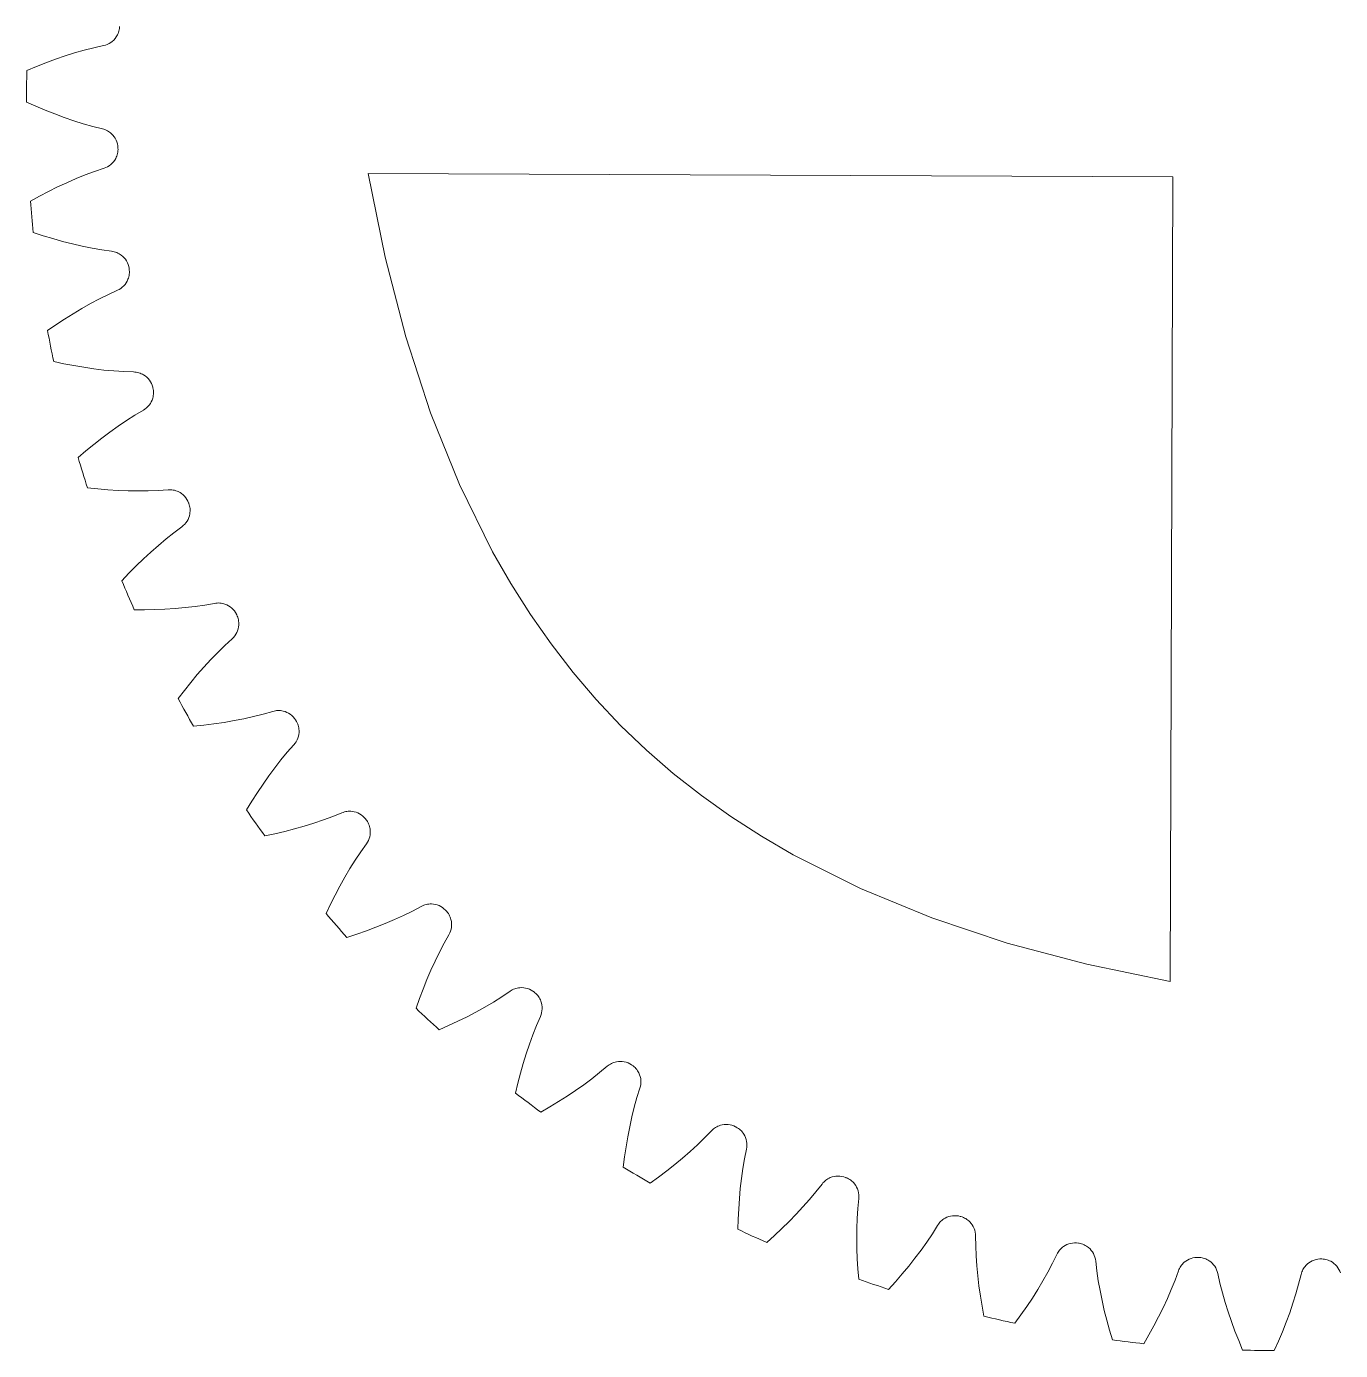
# Model space of a CAD drawing. Extents: x -180 to 228, y -304 to -8.
# Drawn here: x -53.9 to 23.9, y -171.2 to -92.8 of the extents above; entities that cross this region are included whole.
import ezdxf

# ---------------------------------------------------------------- set-up
doc = ezdxf.new("R2010")
doc.units = 0
doc.header["$MEASUREMENT"] = 0
doc.layers.add('Layer 1', color=7, linetype='Continuous')

# ---------------------------------------------------------------- blocks, each defined once
blk = doc.blocks.new('block 376')
at = {"layer": 'Layer 1', "color": 7, "lineweight": 9, "true_color": 0xffffff}
blk.add_open_spline([(2.747, -169.164), (3.354, -169.31), (3.962, -169.447), (4.573, -169.577)], degree=3, dxfattribs=at)
blk = doc.blocks.new('block 377')
at = {"layer": 'Layer 1', "color": 7, "lineweight": 9, "true_color": 0xffffff}
blk.add_open_spline([(10.351, -170.568), (10.97, -170.649), (11.589, -170.722), (12.21, -170.788)], degree=3, dxfattribs=at)
blk = doc.blocks.new('block 378')
at = {"layer": 'Layer 1', "color": 7, "lineweight": 9, "true_color": 0xffffff}
blk.add_open_spline([(18.06, -171.169), (18.684, -171.185), (19.308, -171.193), (19.932, -171.193)], degree=3, dxfattribs=at)
blk = doc.blocks.new('block 552')
at = {"layer": 'Layer 1', "color": 7, "lineweight": 9, "true_color": 0xffffff}
blk.add_open_spline([(-48.423, -92.838), (-48.424, -92.851), (-48.425, -92.864), (-48.426, -92.877)], degree=3, dxfattribs=at)
blk = doc.blocks.new('block 553')
at = {"layer": 'Layer 1', "color": 7, "lineweight": 9, "true_color": 0xffffff}
blk.add_open_spline([(-49.372, -93.966), (-49.221, -93.935), (-49.076, -93.874), (-48.948, -93.787), (-48.819, -93.7), (-48.709, -93.589), (-48.623, -93.46), (-48.565, -93.373), (-48.519, -93.279), (-48.486, -93.181), (-48.453, -93.083), (-48.433, -92.98), (-48.426, -92.877)], degree=3, knots=[0, 0, 0, 0, 1, 1, 1, 2, 2, 2, 3, 3, 3, 4, 4, 4, 4], dxfattribs=at)
blk = doc.blocks.new('block 554')
at = {"layer": 'Layer 1', "color": 7, "lineweight": 9, "true_color": 0xffffff}
blk.add_lwpolyline([(-49.372, -93.966), (-49.944, -94.095), (-50.514, -94.241), (-51.083, -94.404), (-51.651, -94.583), (-52.218, -94.776), (-52.784, -94.983), (-53.348, -95.203), (-53.91, -95.437)], dxfattribs=at)
blk = doc.blocks.new('block 555')
at = {"layer": 'Layer 1', "color": 7, "lineweight": 9, "true_color": 0xffffff}
blk.add_open_spline([(-53.91, -95.437), (-53.926, -96.061), (-53.934, -96.685), (-53.934, -97.309)], degree=3, dxfattribs=at)
blk = doc.blocks.new('block 556')
at = {"layer": 'Layer 1', "color": 7, "lineweight": 9, "true_color": 0xffffff}
blk.add_lwpolyline([(-49.436, -98.895), (-50.003, -98.752), (-50.57, -98.591), (-51.135, -98.414), (-51.698, -98.221), (-52.26, -98.013), (-52.82, -97.791), (-53.378, -97.557), (-53.934, -97.309)], dxfattribs=at)
blk = doc.blocks.new('block 557')
at = {"layer": 'Layer 1', "color": 7, "lineweight": 9, "true_color": 0xffffff}
blk.add_open_spline([(-48.517, -100.008), (-48.523, -99.853), (-48.56, -99.701), (-48.624, -99.56), (-48.689, -99.419), (-48.78, -99.292), (-48.893, -99.186), (-48.969, -99.115), (-49.054, -99.054), (-49.145, -99.005), (-49.237, -98.956), (-49.334, -98.919), (-49.436, -98.895)], degree=3, knots=[0, 0, 0, 0, 1, 1, 1, 2, 2, 2, 3, 3, 3, 4, 4, 4, 4], dxfattribs=at)
blk = doc.blocks.new('block 558')
at = {"layer": 'Layer 1', "color": 7, "lineweight": 9, "true_color": 0xffffff}
blk.add_open_spline([(-48.517, -100.008), (-48.517, -100.021), (-48.516, -100.034), (-48.516, -100.047)], degree=3, dxfattribs=at)
blk = doc.blocks.new('block 559')
at = {"layer": 'Layer 1', "color": 7, "lineweight": 9, "true_color": 0xffffff}
blk.add_open_spline([(-49.343, -101.23), (-49.195, -101.183), (-49.058, -101.107), (-48.939, -101.007), (-48.821, -100.907), (-48.723, -100.785), (-48.651, -100.648), (-48.602, -100.556), (-48.566, -100.458), (-48.544, -100.356), (-48.521, -100.255), (-48.511, -100.151), (-48.516, -100.047)], degree=3, knots=[0, 0, 0, 0, 1, 1, 1, 2, 2, 2, 3, 3, 3, 4, 4, 4, 4], dxfattribs=at)
blk = doc.blocks.new('block 560')
at = {"layer": 'Layer 1', "color": 7, "lineweight": 9, "true_color": 0xffffff}
blk.add_lwpolyline([(-49.343, -101.23), (-49.898, -101.417), (-50.45, -101.622), (-50.999, -101.844), (-51.545, -102.081), (-52.089, -102.332), (-52.629, -102.598), (-53.167, -102.876), (-53.702, -103.167)], dxfattribs=at)
blk = doc.blocks.new('block 561')
at = {"layer": 'Layer 1', "color": 7, "lineweight": 9, "true_color": 0xffffff}
blk.add_open_spline([(-53.702, -103.167), (-53.652, -103.789), (-53.595, -104.41), (-53.53, -105.031)], degree=3, dxfattribs=at)
blk = doc.blocks.new('block 562')
at = {"layer": 'Layer 1', "color": 7, "lineweight": 9, "true_color": 0xffffff}
blk.add_lwpolyline([(-48.891, -106.138), (-49.47, -106.056), (-50.05, -105.955), (-50.631, -105.837), (-51.211, -105.704), (-51.792, -105.556), (-52.372, -105.394), (-52.951, -105.219), (-53.53, -105.031)], dxfattribs=at)
blk = doc.blocks.new('block 563')
at = {"layer": 'Layer 1', "color": 7, "lineweight": 9, "true_color": 0xffffff}
blk.add_open_spline([(-47.861, -107.15), (-47.883, -106.996), (-47.935, -106.848), (-48.014, -106.715), (-48.093, -106.581), (-48.197, -106.464), (-48.321, -106.37), (-48.404, -106.308), (-48.494, -106.256), (-48.591, -106.217), (-48.687, -106.178), (-48.788, -106.151), (-48.891, -106.138)], degree=3, knots=[0, 0, 0, 0, 1, 1, 1, 2, 2, 2, 3, 3, 3, 4, 4, 4, 4], dxfattribs=at)
blk = doc.blocks.new('block 564')
at = {"layer": 'Layer 1', "color": 7, "lineweight": 9, "true_color": 0xffffff}
blk.add_open_spline([(-47.861, -107.15), (-47.859, -107.162), (-47.857, -107.175), (-47.855, -107.188)], degree=3, dxfattribs=at)
blk = doc.blocks.new('block 565')
at = {"layer": 'Layer 1', "color": 7, "lineweight": 9, "true_color": 0xffffff}
blk.add_open_spline([(-48.555, -108.451), (-48.413, -108.388), (-48.284, -108.298), (-48.177, -108.187), (-48.069, -108.075), (-47.984, -107.943), (-47.927, -107.799), (-47.889, -107.703), (-47.863, -107.602), (-47.851, -107.498), (-47.839, -107.395), (-47.84, -107.291), (-47.855, -107.188)], degree=3, knots=[0, 0, 0, 0, 1, 1, 1, 2, 2, 2, 3, 3, 3, 4, 4, 4, 4], dxfattribs=at)
blk = doc.blocks.new('block 566')
at = {"layer": 'Layer 1', "color": 7, "lineweight": 9, "true_color": 0xffffff}
blk.add_lwpolyline([(-48.555, -108.451), (-49.087, -108.695), (-49.614, -108.957), (-50.137, -109.235), (-50.656, -109.527), (-51.17, -109.834), (-51.68, -110.154), (-52.186, -110.487), (-52.687, -110.832)], dxfattribs=at)
blk = doc.blocks.new('block 567')
at = {"layer": 'Layer 1', "color": 7, "lineweight": 9, "true_color": 0xffffff}
blk.add_open_spline([(-52.687, -110.832), (-52.573, -111.446), (-52.451, -112.058), (-52.321, -112.669)], degree=3, dxfattribs=at)
blk = doc.blocks.new('block 568')
at = {"layer": 'Layer 1', "color": 7, "lineweight": 9, "true_color": 0xffffff}
blk.add_lwpolyline([(-47.592, -113.285), (-48.177, -113.263), (-48.764, -113.223), (-49.354, -113.167), (-49.945, -113.096), (-50.538, -113.009), (-51.131, -112.909), (-51.726, -112.795), (-52.321, -112.669)], dxfattribs=at)
blk = doc.blocks.new('block 569')
at = {"layer": 'Layer 1', "color": 7, "lineweight": 9, "true_color": 0xffffff}
blk.add_open_spline([(-46.462, -114.183), (-46.5, -114.033), (-46.567, -113.891), (-46.66, -113.766), (-46.752, -113.642), (-46.868, -113.536), (-47.001, -113.456), (-47.09, -113.403), (-47.185, -113.361), (-47.285, -113.332), (-47.385, -113.303), (-47.488, -113.287), (-47.592, -113.285)], degree=3, knots=[0, 0, 0, 0, 1, 1, 1, 2, 2, 2, 3, 3, 3, 4, 4, 4, 4], dxfattribs=at)
blk = doc.blocks.new('block 570')
at = {"layer": 'Layer 1', "color": 7, "lineweight": 9, "true_color": 0xffffff}
blk.add_open_spline([(-46.462, -114.183), (-46.459, -114.196), (-46.455, -114.208), (-46.452, -114.221)], degree=3, dxfattribs=at)
blk = doc.blocks.new('block 571')
at = {"layer": 'Layer 1', "color": 7, "lineweight": 9, "true_color": 0xffffff}
blk.add_open_spline([(-47.016, -115.549), (-46.881, -115.472), (-46.763, -115.37), (-46.667, -115.248), (-46.572, -115.125), (-46.501, -114.985), (-46.459, -114.836), (-46.431, -114.736), (-46.417, -114.633), (-46.415, -114.529), (-46.414, -114.425), (-46.427, -114.321), (-46.452, -114.221)], degree=3, knots=[0, 0, 0, 0, 1, 1, 1, 2, 2, 2, 3, 3, 3, 4, 4, 4, 4], dxfattribs=at)
blk = doc.blocks.new('block 572')
at = {"layer": 'Layer 1', "color": 7, "lineweight": 9, "true_color": 0xffffff}
blk.add_lwpolyline([(-47.016, -115.549), (-47.519, -115.848), (-48.017, -116.164), (-48.508, -116.494), (-48.993, -116.84), (-49.472, -117.199), (-49.946, -117.57), (-50.414, -117.954), (-50.877, -118.35)], dxfattribs=at)
blk = doc.blocks.new('block 573')
at = {"layer": 'Layer 1', "color": 7, "lineweight": 9, "true_color": 0xffffff}
blk.add_open_spline([(-50.877, -118.35), (-50.699, -118.948), (-50.514, -119.544), (-50.321, -120.138)], degree=3, dxfattribs=at)
blk = doc.blocks.new('block 574')
at = {"layer": 'Layer 1', "color": 7, "lineweight": 9, "true_color": 0xffffff}
blk.add_lwpolyline([(-45.553, -120.257), (-46.137, -120.296), (-46.725, -120.318), (-47.317, -120.324), (-47.913, -120.314), (-48.511, -120.29), (-49.112, -120.253), (-49.716, -120.202), (-50.321, -120.138)], dxfattribs=at)
blk = doc.blocks.new('block 575')
at = {"layer": 'Layer 1', "color": 7, "lineweight": 9, "true_color": 0xffffff}
blk.add_open_spline([(-44.335, -121.032), (-44.389, -120.886), (-44.471, -120.752), (-44.575, -120.638), (-44.68, -120.524), (-44.807, -120.431), (-44.947, -120.365), (-45.041, -120.321), (-45.141, -120.289), (-45.243, -120.271), (-45.345, -120.253), (-45.449, -120.248), (-45.553, -120.257)], degree=3, knots=[0, 0, 0, 0, 1, 1, 1, 2, 2, 2, 3, 3, 3, 4, 4, 4, 4], dxfattribs=at)
blk = doc.blocks.new('block 576')
at = {"layer": 'Layer 1', "color": 7, "lineweight": 9, "true_color": 0xffffff}
blk.add_open_spline([(-44.335, -121.032), (-44.331, -121.044), (-44.326, -121.056), (-44.322, -121.068)], degree=3, dxfattribs=at)
blk = doc.blocks.new('block 577')
at = {"layer": 'Layer 1', "color": 7, "lineweight": 9, "true_color": 0xffffff}
blk.add_open_spline([(-44.743, -122.448), (-44.617, -122.358), (-44.51, -122.243), (-44.428, -122.112), (-44.346, -121.98), (-44.291, -121.834), (-44.265, -121.681), (-44.247, -121.578), (-44.243, -121.474), (-44.253, -121.371), (-44.263, -121.267), (-44.286, -121.166), (-44.322, -121.068)], degree=3, knots=[0, 0, 0, 0, 1, 1, 1, 2, 2, 2, 3, 3, 3, 4, 4, 4, 4], dxfattribs=at)
blk = doc.blocks.new('block 578')
at = {"layer": 'Layer 1', "color": 7, "lineweight": 9, "true_color": 0xffffff}
blk.add_lwpolyline([(-44.743, -122.448), (-45.213, -122.798), (-45.674, -123.164), (-46.128, -123.544), (-46.575, -123.938), (-47.014, -124.346), (-47.446, -124.765), (-47.872, -125.196), (-48.29, -125.637)], dxfattribs=at)
blk = doc.blocks.new('block 579')
at = {"layer": 'Layer 1', "color": 7, "lineweight": 9, "true_color": 0xffffff}
blk.add_open_spline([(-48.29, -125.637), (-48.051, -126.214), (-47.804, -126.787), (-47.551, -127.357)], degree=3, dxfattribs=at)
blk = doc.blocks.new('block 580')
at = {"layer": 'Layer 1', "color": 7, "lineweight": 9, "true_color": 0xffffff}
blk.add_lwpolyline([(-42.796, -126.977), (-43.373, -127.077), (-43.956, -127.161), (-44.544, -127.228), (-45.137, -127.281), (-45.735, -127.32), (-46.337, -127.345), (-46.942, -127.358), (-47.551, -127.357)], dxfattribs=at)
blk = doc.blocks.new('block 581')
at = {"layer": 'Layer 1', "color": 7, "lineweight": 9, "true_color": 0xffffff}
blk.add_open_spline([(-41.504, -127.62), (-41.573, -127.481), (-41.668, -127.357), (-41.784, -127.254), (-41.901, -127.151), (-42.036, -127.072), (-42.183, -127.022), (-42.281, -126.988), (-42.383, -126.967), (-42.486, -126.959), (-42.59, -126.951), (-42.694, -126.958), (-42.796, -126.977)], degree=3, knots=[0, 0, 0, 0, 1, 1, 1, 2, 2, 2, 3, 3, 3, 4, 4, 4, 4], dxfattribs=at)
blk = doc.blocks.new('block 582')
at = {"layer": 'Layer 1', "color": 7, "lineweight": 9, "true_color": 0xffffff}
blk.add_open_spline([(-41.504, -127.62), (-41.499, -127.632), (-41.493, -127.644), (-41.487, -127.655)], degree=3, dxfattribs=at)
blk = doc.blocks.new('block 583')
at = {"layer": 'Layer 1', "color": 7, "lineweight": 9, "true_color": 0xffffff}
blk.add_open_spline([(-41.762, -129.072), (-41.646, -128.969), (-41.552, -128.844), (-41.484, -128.704), (-41.416, -128.565), (-41.376, -128.414), (-41.366, -128.259), (-41.36, -128.155), (-41.367, -128.051), (-41.387, -127.949), (-41.407, -127.847), (-41.441, -127.749), (-41.487, -127.655)], degree=3, knots=[0, 0, 0, 0, 1, 1, 1, 2, 2, 2, 3, 3, 3, 4, 4, 4, 4], dxfattribs=at)
blk = doc.blocks.new('block 584')
at = {"layer": 'Layer 1', "color": 7, "lineweight": 9, "true_color": 0xffffff}
blk.add_lwpolyline([(-41.762, -129.072), (-42.193, -129.469), (-42.613, -129.881), (-43.025, -130.307), (-43.428, -130.745), (-43.822, -131.196), (-44.208, -131.658), (-44.586, -132.131), (-44.956, -132.614)], dxfattribs=at)
blk = doc.blocks.new('block 585')
at = {"layer": 'Layer 1', "color": 7, "lineweight": 9, "true_color": 0xffffff}
blk.add_open_spline([(-44.956, -132.614), (-44.658, -133.163), (-44.353, -133.707), (-44.041, -134.248)], degree=3, dxfattribs=at)
blk = doc.blocks.new('block 586')
at = {"layer": 'Layer 1', "color": 7, "lineweight": 9, "true_color": 0xffffff}
blk.add_lwpolyline([(-39.352, -133.372), (-39.915, -133.532), (-40.486, -133.676), (-41.065, -133.805), (-41.649, -133.919), (-42.239, -134.021), (-42.835, -134.109), (-43.436, -134.184), (-44.041, -134.248)], dxfattribs=at)
blk = doc.blocks.new('block 587')
at = {"layer": 'Layer 1', "color": 7, "lineweight": 9, "true_color": 0xffffff}
blk.add_open_spline([(-38, -133.877), (-38.083, -133.746), (-38.191, -133.632), (-38.317, -133.542), (-38.444, -133.452), (-38.586, -133.388), (-38.737, -133.353), (-38.839, -133.329), (-38.942, -133.319), (-39.046, -133.322), (-39.15, -133.325), (-39.253, -133.342), (-39.352, -133.372)], degree=3, knots=[0, 0, 0, 0, 1, 1, 1, 2, 2, 2, 3, 3, 3, 4, 4, 4, 4], dxfattribs=at)
blk = doc.blocks.new('block 588')
at = {"layer": 'Layer 1', "color": 7, "lineweight": 9, "true_color": 0xffffff}
blk.add_open_spline([(-38, -133.877), (-37.993, -133.888), (-37.986, -133.899), (-37.979, -133.91)], degree=3, dxfattribs=at)
blk = doc.blocks.new('block 589')
at = {"layer": 'Layer 1', "color": 7, "lineweight": 9, "true_color": 0xffffff}
blk.add_open_spline([(-38.105, -135.348), (-38.001, -135.233), (-37.92, -135.099), (-37.867, -134.953), (-37.814, -134.807), (-37.79, -134.653), (-37.796, -134.498), (-37.801, -134.394), (-37.818, -134.291), (-37.849, -134.192), (-37.88, -134.093), (-37.924, -133.998), (-37.979, -133.91)], degree=3, knots=[0, 0, 0, 0, 1, 1, 1, 2, 2, 2, 3, 3, 3, 4, 4, 4, 4], dxfattribs=at)
blk = doc.blocks.new('block 590')
at = {"layer": 'Layer 1', "color": 7, "lineweight": 9, "true_color": 0xffffff}
blk.add_lwpolyline([(-38.105, -135.348), (-38.492, -135.788), (-38.867, -136.241), (-39.232, -136.708), (-39.586, -137.186), (-39.931, -137.676), (-40.267, -138.176), (-40.594, -138.686), (-40.911, -139.205)], dxfattribs=at)
blk = doc.blocks.new('block 591')
at = {"layer": 'Layer 1', "color": 7, "lineweight": 9, "true_color": 0xffffff}
blk.add_open_spline([(-40.911, -139.205), (-40.557, -139.719), (-40.197, -140.228), (-39.83, -140.733)], degree=3, dxfattribs=at)
blk = doc.blocks.new('block 592')
at = {"layer": 'Layer 1', "color": 7, "lineweight": 9, "true_color": 0xffffff}
blk.add_lwpolyline([(-35.259, -139.373), (-35.802, -139.591), (-36.355, -139.793), (-36.916, -139.982), (-37.486, -140.157), (-38.062, -140.319), (-38.645, -140.469), (-39.235, -140.607), (-39.83, -140.733)], dxfattribs=at)
blk = doc.blocks.new('block 593')
at = {"layer": 'Layer 1', "color": 7, "lineweight": 9, "true_color": 0xffffff}
blk.add_open_spline([(-33.861, -139.734), (-33.958, -139.612), (-34.076, -139.51), (-34.212, -139.434), (-34.347, -139.357), (-34.495, -139.308), (-34.649, -139.289), (-34.752, -139.276), (-34.857, -139.277), (-34.96, -139.291), (-35.062, -139.305), (-35.163, -139.332), (-35.259, -139.373)], degree=3, knots=[0, 0, 0, 0, 1, 1, 1, 2, 2, 2, 3, 3, 3, 4, 4, 4, 4], dxfattribs=at)
blk = doc.blocks.new('block 594')
at = {"layer": 'Layer 1', "color": 7, "lineweight": 9, "true_color": 0xffffff}
blk.add_open_spline([(-33.861, -139.734), (-33.853, -139.744), (-33.845, -139.754), (-33.837, -139.764)], degree=3, dxfattribs=at)
blk = doc.blocks.new('block 595')
at = {"layer": 'Layer 1', "color": 7, "lineweight": 9, "true_color": 0xffffff}
blk.add_open_spline([(-33.812, -141.207), (-33.72, -141.082), (-33.654, -140.94), (-33.616, -140.79), (-33.579, -140.639), (-33.571, -140.483), (-33.594, -140.329), (-33.609, -140.226), (-33.637, -140.126), (-33.678, -140.031), (-33.719, -139.935), (-33.773, -139.846), (-33.837, -139.764)], degree=3, knots=[0, 0, 0, 0, 1, 1, 1, 2, 2, 2, 3, 3, 3, 4, 4, 4, 4], dxfattribs=at)
blk = doc.blocks.new('block 596')
at = {"layer": 'Layer 1', "color": 7, "lineweight": 9, "true_color": 0xffffff}
blk.add_lwpolyline([(-33.812, -141.207), (-34.15, -141.685), (-34.476, -142.175), (-34.79, -142.677), (-35.093, -143.19), (-35.385, -143.713), (-35.667, -144.245), (-35.938, -144.787), (-36.2, -145.336)], dxfattribs=at)
blk = doc.blocks.new('block 597')
at = {"layer": 'Layer 1', "color": 7, "lineweight": 9, "true_color": 0xffffff}
blk.add_open_spline([(-36.2, -145.336), (-35.794, -145.81), (-35.382, -146.28), (-34.965, -146.743)], degree=3, dxfattribs=at)
blk = doc.blocks.new('block 598')
at = {"layer": 'Layer 1', "color": 7, "lineweight": 9, "true_color": 0xffffff}
blk.add_lwpolyline([(-30.561, -144.912), (-31.078, -145.186), (-31.607, -145.445), (-32.145, -145.691), (-32.693, -145.925), (-33.25, -146.147), (-33.814, -146.357), (-34.386, -146.555), (-34.965, -146.743)], dxfattribs=at)
blk = doc.blocks.new('block 599')
at = {"layer": 'Layer 1', "color": 7, "lineweight": 9, "true_color": 0xffffff}
blk.add_open_spline([(-29.133, -145.125), (-29.241, -145.014), (-29.37, -144.925), (-29.513, -144.863), (-29.655, -144.802), (-29.808, -144.768), (-29.963, -144.765), (-30.067, -144.763), (-30.171, -144.775), (-30.272, -144.8), (-30.372, -144.824), (-30.47, -144.862), (-30.561, -144.912)], degree=3, knots=[0, 0, 0, 0, 1, 1, 1, 2, 2, 2, 3, 3, 3, 4, 4, 4, 4], dxfattribs=at)
blk = doc.blocks.new('block 600')
at = {"layer": 'Layer 1', "color": 7, "lineweight": 9, "true_color": 0xffffff}
blk.add_open_spline([(-29.133, -145.125), (-29.124, -145.134), (-29.115, -145.144), (-29.106, -145.153)], degree=3, dxfattribs=at)
blk = doc.blocks.new('block 601')
at = {"layer": 'Layer 1', "color": 7, "lineweight": 9, "true_color": 0xffffff}
blk.add_open_spline([(-28.93, -146.586), (-28.851, -146.451), (-28.8, -146.303), (-28.779, -146.15), (-28.757, -145.996), (-28.766, -145.84), (-28.805, -145.689), (-28.83, -145.589), (-28.869, -145.492), (-28.92, -145.402), (-28.971, -145.311), (-29.033, -145.227), (-29.106, -145.153)], degree=3, knots=[0, 0, 0, 0, 1, 1, 1, 2, 2, 2, 3, 3, 3, 4, 4, 4, 4], dxfattribs=at)
blk = doc.blocks.new('block 602')
at = {"layer": 'Layer 1', "color": 7, "lineweight": 9, "true_color": 0xffffff}
blk.add_lwpolyline([(-28.93, -146.586), (-29.216, -147.096), (-29.489, -147.618), (-29.749, -148.15), (-29.997, -148.692), (-30.232, -149.242), (-30.457, -149.801), (-30.67, -150.368), (-30.873, -150.941)], dxfattribs=at)
blk = doc.blocks.new('block 603')
at = {"layer": 'Layer 1', "color": 7, "lineweight": 9, "true_color": 0xffffff}
blk.add_open_spline([(-30.873, -150.941), (-30.42, -151.371), (-29.961, -151.794), (-29.498, -152.212)], degree=3, dxfattribs=at)
blk = doc.blocks.new('block 604')
at = {"layer": 'Layer 1', "color": 7, "lineweight": 9, "true_color": 0xffffff}
blk.add_lwpolyline([(-25.309, -149.931), (-25.795, -150.257), (-26.294, -150.57), (-26.804, -150.871), (-27.324, -151.161), (-27.854, -151.439), (-28.394, -151.707), (-28.942, -151.964), (-29.498, -152.212)], dxfattribs=at)
blk = doc.blocks.new('block 605')
at = {"layer": 'Layer 1', "color": 7, "lineweight": 9, "true_color": 0xffffff}
blk.add_open_spline([(-23.867, -149.993), (-23.986, -149.894), (-24.124, -149.819), (-24.272, -149.772), (-24.42, -149.726), (-24.576, -149.709), (-24.73, -149.722), (-24.834, -149.731), (-24.936, -149.753), (-25.033, -149.788), (-25.131, -149.823), (-25.224, -149.871), (-25.309, -149.931)], degree=3, knots=[0, 0, 0, 0, 1, 1, 1, 2, 2, 2, 3, 3, 3, 4, 4, 4, 4], dxfattribs=at)
blk = doc.blocks.new('block 606')
at = {"layer": 'Layer 1', "color": 7, "lineweight": 9, "true_color": 0xffffff}
blk.add_open_spline([(-23.867, -149.993), (-23.857, -150.001), (-23.847, -150.01), (-23.837, -150.018)], degree=3, dxfattribs=at)
blk = doc.blocks.new('block 607')
at = {"layer": 'Layer 1', "color": 7, "lineweight": 9, "true_color": 0xffffff}
blk.add_open_spline([(-23.512, -151.424), (-23.448, -151.283), (-23.413, -151.13), (-23.408, -150.975), (-23.402, -150.82), (-23.427, -150.665), (-23.481, -150.52), (-23.517, -150.422), (-23.566, -150.33), (-23.626, -150.246), (-23.686, -150.161), (-23.757, -150.084), (-23.837, -150.018)], degree=3, knots=[0, 0, 0, 0, 1, 1, 1, 2, 2, 2, 3, 3, 3, 4, 4, 4, 4], dxfattribs=at)
blk = doc.blocks.new('block 608')
at = {"layer": 'Layer 1', "color": 7, "lineweight": 9, "true_color": 0xffffff}
blk.add_lwpolyline([(-23.512, -151.424), (-23.744, -151.962), (-23.961, -152.509), (-24.164, -153.066), (-24.353, -153.63), (-24.53, -154.202), (-24.695, -154.781), (-24.848, -155.367), (-24.989, -155.959)], dxfattribs=at)
blk = doc.blocks.new('block 609')
at = {"layer": 'Layer 1', "color": 7, "lineweight": 9, "true_color": 0xffffff}
blk.add_open_spline([(-24.989, -155.959), (-24.494, -156.339), (-23.994, -156.712), (-23.489, -157.079)], degree=3, dxfattribs=at)
blk = doc.blocks.new('block 610')
at = {"layer": 'Layer 1', "color": 7, "lineweight": 9, "true_color": 0xffffff}
blk.add_lwpolyline([(-19.562, -154.372), (-20.011, -154.748), (-20.474, -155.111), (-20.95, -155.464), (-21.437, -155.806), (-21.935, -156.139), (-22.444, -156.461), (-22.962, -156.775), (-23.489, -157.079)], dxfattribs=at)
blk = doc.blocks.new('block 611')
at = {"layer": 'Layer 1', "color": 7, "lineweight": 9, "true_color": 0xffffff}
blk.add_open_spline([(-18.121, -154.284), (-18.25, -154.197), (-18.395, -154.137), (-18.547, -154.106), (-18.699, -154.076), (-18.855, -154.075), (-19.008, -154.104), (-19.11, -154.124), (-19.209, -154.157), (-19.302, -154.202), (-19.396, -154.247), (-19.483, -154.304), (-19.562, -154.372)], degree=3, knots=[0, 0, 0, 0, 1, 1, 1, 2, 2, 2, 3, 3, 3, 4, 4, 4, 4], dxfattribs=at)
blk = doc.blocks.new('block 612')
at = {"layer": 'Layer 1', "color": 7, "lineweight": 9, "true_color": 0xffffff}
blk.add_open_spline([(-18.121, -154.284), (-18.11, -154.291), (-18.099, -154.298), (-18.089, -154.305)], degree=3, dxfattribs=at)
blk = doc.blocks.new('block 613')
at = {"layer": 'Layer 1', "color": 7, "lineweight": 9, "true_color": 0xffffff}
blk.add_open_spline([(-17.618, -155.67), (-17.57, -155.522), (-17.55, -155.367), (-17.561, -155.212), (-17.572, -155.057), (-17.613, -154.906), (-17.682, -154.767), (-17.728, -154.674), (-17.787, -154.588), (-17.855, -154.51), (-17.924, -154.432), (-18.002, -154.363), (-18.089, -154.305)], degree=3, knots=[0, 0, 0, 0, 1, 1, 1, 2, 2, 2, 3, 3, 3, 4, 4, 4, 4], dxfattribs=at)
blk = doc.blocks.new('block 614')
at = {"layer": 'Layer 1', "color": 7, "lineweight": 9, "true_color": 0xffffff}
blk.add_lwpolyline([(-17.618, -155.67), (-17.793, -156.229), (-17.951, -156.796), (-18.095, -157.37), (-18.224, -157.952), (-18.34, -158.539), (-18.444, -159.132), (-18.535, -159.731), (-18.614, -160.335)], dxfattribs=at)
blk = doc.blocks.new('block 615')
at = {"layer": 'Layer 1', "color": 7, "lineweight": 9, "true_color": 0xffffff}
blk.add_open_spline([(-18.614, -160.335), (-18.081, -160.66), (-17.545, -160.979), (-17.004, -161.291)], degree=3, dxfattribs=at)
blk = doc.blocks.new('block 616')
at = {"layer": 'Layer 1', "color": 7, "lineweight": 9, "true_color": 0xffffff}
blk.add_lwpolyline([(-13.381, -158.189), (-13.789, -158.609), (-14.212, -159.019), (-14.648, -159.42), (-15.097, -159.811), (-15.557, -160.194), (-16.029, -160.568), (-16.512, -160.934), (-17.004, -161.291)], dxfattribs=at)
blk = doc.blocks.new('block 617')
at = {"layer": 'Layer 1', "color": 7, "lineweight": 9, "true_color": 0xffffff}
blk.add_open_spline([(-11.958, -157.95), (-12.095, -157.878), (-12.246, -157.833), (-12.4, -157.818), (-12.554, -157.804), (-12.71, -157.819), (-12.859, -157.864), (-12.958, -157.895), (-13.053, -157.938), (-13.141, -157.992), (-13.23, -158.047), (-13.31, -158.113), (-13.381, -158.189)], degree=3, knots=[0, 0, 0, 0, 1, 1, 1, 2, 2, 2, 3, 3, 3, 4, 4, 4, 4], dxfattribs=at)
blk = doc.blocks.new('block 618')
at = {"layer": 'Layer 1', "color": 7, "lineweight": 9, "true_color": 0xffffff}
blk.add_open_spline([(-11.958, -157.95), (-11.947, -157.956), (-11.935, -157.962), (-11.923, -157.968)], degree=3, dxfattribs=at)
blk = doc.blocks.new('block 619')
at = {"layer": 'Layer 1', "color": 7, "lineweight": 9, "true_color": 0xffffff}
blk.add_open_spline([(-11.313, -159.276), (-11.28, -159.125), (-11.277, -158.968), (-11.304, -158.815), (-11.331, -158.662), (-11.388, -158.516), (-11.471, -158.385), (-11.527, -158.298), (-11.594, -158.218), (-11.67, -158.147), (-11.746, -158.077), (-11.832, -158.017), (-11.923, -157.968)], degree=3, knots=[0, 0, 0, 0, 1, 1, 1, 2, 2, 2, 3, 3, 3, 4, 4, 4, 4], dxfattribs=at)
blk = doc.blocks.new('block 620')
at = {"layer": 'Layer 1', "color": 7, "lineweight": 9, "true_color": 0xffffff}
blk.add_lwpolyline([(-11.313, -159.276), (-11.428, -159.85), (-11.527, -160.431), (-11.609, -161.017), (-11.677, -161.609), (-11.731, -162.205), (-11.772, -162.806), (-11.8, -163.411), (-11.815, -164.019)], dxfattribs=at)
blk = doc.blocks.new('block 621')
at = {"layer": 'Layer 1', "color": 7, "lineweight": 9, "true_color": 0xffffff}
blk.add_open_spline([(-11.815, -164.019), (-11.252, -164.288), (-10.685, -164.549), (-10.115, -164.803)], degree=3, dxfattribs=at)
blk = doc.blocks.new('block 622')
at = {"layer": 'Layer 1', "color": 7, "lineweight": 9, "true_color": 0xffffff}
blk.add_lwpolyline([(-6.836, -161.339), (-7.198, -161.799), (-7.575, -162.251), (-7.967, -162.695), (-8.373, -163.131), (-8.791, -163.56), (-9.221, -163.981), (-9.662, -164.396), (-10.115, -164.803)], dxfattribs=at)
blk = doc.blocks.new('block 623')
at = {"layer": 'Layer 1', "color": 7, "lineweight": 9, "true_color": 0xffffff}
blk.add_open_spline([(-5.446, -160.952), (-5.59, -160.895), (-5.744, -160.866), (-5.899, -160.868), (-6.054, -160.869), (-6.207, -160.901), (-6.35, -160.961), (-6.446, -161.002), (-6.536, -161.054), (-6.618, -161.118), (-6.7, -161.182), (-6.773, -161.256), (-6.836, -161.339)], degree=3, knots=[0, 0, 0, 0, 1, 1, 1, 2, 2, 2, 3, 3, 3, 4, 4, 4, 4], dxfattribs=at)
blk = doc.blocks.new('block 624')
at = {"layer": 'Layer 1', "color": 7, "lineweight": 9, "true_color": 0xffffff}
blk.add_open_spline([(-5.446, -160.952), (-5.433, -160.957), (-5.421, -160.962), (-5.409, -160.967)], degree=3, dxfattribs=at)
blk = doc.blocks.new('block 625')
at = {"layer": 'Layer 1', "color": 7, "lineweight": 9, "true_color": 0xffffff}
blk.add_open_spline([(-4.666, -162.204), (-4.649, -162.05), (-4.662, -161.894), (-4.705, -161.744), (-4.748, -161.595), (-4.82, -161.456), (-4.916, -161.334), (-4.98, -161.253), (-5.055, -161.18), (-5.138, -161.118), (-5.222, -161.056), (-5.313, -161.005), (-5.409, -160.967)], degree=3, knots=[0, 0, 0, 0, 1, 1, 1, 2, 2, 2, 3, 3, 3, 4, 4, 4, 4], dxfattribs=at)
blk = doc.blocks.new('block 626')
at = {"layer": 'Layer 1', "color": 7, "lineweight": 9, "true_color": 0xffffff}
blk.add_lwpolyline([(-4.666, -162.204), (-4.72, -162.787), (-4.757, -163.374), (-4.778, -163.966), (-4.784, -164.562), (-4.775, -165.161), (-4.753, -165.762), (-4.717, -166.367), (-4.669, -166.974)], dxfattribs=at)
blk = doc.blocks.new('block 627')
at = {"layer": 'Layer 1', "color": 7, "lineweight": 9, "true_color": 0xffffff}
blk.add_open_spline([(-4.669, -166.974), (-4.081, -167.181), (-3.49, -167.382), (-2.896, -167.575)], degree=3, dxfattribs=at)
blk = doc.blocks.new('block 628')
at = {"layer": 'Layer 1', "color": 7, "lineweight": 9, "true_color": 0xffffff}
blk.add_lwpolyline([(0.003, -163.787), (-0.309, -164.283), (-0.637, -164.772), (-0.98, -165.254), (-1.338, -165.73), (-1.709, -166.2), (-2.093, -166.664), (-2.489, -167.123), (-2.896, -167.575)], dxfattribs=at)
blk = doc.blocks.new('block 629')
at = {"layer": 'Layer 1', "color": 7, "lineweight": 9, "true_color": 0xffffff}
blk.add_open_spline([(1.345, -163.257), (1.196, -163.215), (1.04, -163.203), (0.885, -163.221), (0.731, -163.238), (0.582, -163.286), (0.446, -163.361), (0.355, -163.411), (0.271, -163.473), (0.196, -163.545), (0.122, -163.617), (0.056, -163.698), (0.003, -163.787)], degree=3, knots=[0, 0, 0, 0, 1, 1, 1, 2, 2, 2, 3, 3, 3, 4, 4, 4, 4], dxfattribs=at)
blk = doc.blocks.new('block 630')
at = {"layer": 'Layer 1', "color": 7, "lineweight": 9, "true_color": 0xffffff}
blk.add_open_spline([(1.345, -163.257), (1.358, -163.261), (1.37, -163.265), (1.383, -163.268)], degree=3, dxfattribs=at)
blk = doc.blocks.new('block 631')
at = {"layer": 'Layer 1', "color": 7, "lineweight": 9, "true_color": 0xffffff}
blk.add_open_spline([(2.251, -164.42), (2.252, -164.265), (2.223, -164.112), (2.164, -163.968), (2.106, -163.824), (2.02, -163.693), (1.912, -163.582), (1.839, -163.508), (1.757, -163.443), (1.668, -163.39), (1.579, -163.337), (1.483, -163.296), (1.383, -163.268)], degree=3, knots=[0, 0, 0, 0, 1, 1, 1, 2, 2, 2, 3, 3, 3, 4, 4, 4, 4], dxfattribs=at)
blk = doc.blocks.new('block 632')
at = {"layer": 'Layer 1', "color": 7, "lineweight": 9, "true_color": 0xffffff}
blk.add_lwpolyline([(2.251, -164.42), (2.258, -165.006), (2.283, -165.594), (2.324, -166.185), (2.381, -166.778), (2.452, -167.373), (2.537, -167.969), (2.635, -168.566), (2.747, -169.164)], dxfattribs=at)
blk = doc.blocks.new('block 633')
at = {"layer": 'Layer 1', "color": 7, "lineweight": 9, "true_color": 0xffffff}
blk.add_lwpolyline([(7.06, -165.507), (6.802, -166.033), (6.527, -166.553), (6.235, -167.069), (5.929, -167.58), (5.61, -168.086), (5.276, -168.588), (4.931, -169.085), (4.573, -169.577)], dxfattribs=at)
blk = doc.blocks.new('block 634')
at = {"layer": 'Layer 1', "color": 7, "lineweight": 9, "true_color": 0xffffff}
blk.add_open_spline([(8.339, -164.84), (8.187, -164.814), (8.03, -164.818), (7.879, -164.851), (7.727, -164.885), (7.584, -164.948), (7.456, -165.037), (7.371, -165.096), (7.294, -165.167), (7.227, -165.246), (7.16, -165.325), (7.104, -165.413), (7.06, -165.507)], degree=3, knots=[0, 0, 0, 0, 1, 1, 1, 2, 2, 2, 3, 3, 3, 4, 4, 4, 4], dxfattribs=at)
blk = doc.blocks.new('block 635')
at = {"layer": 'Layer 1', "color": 7, "lineweight": 9, "true_color": 0xffffff}
blk.add_open_spline([(8.339, -164.84), (8.352, -164.842), (8.365, -164.845), (8.378, -164.847)], degree=3, dxfattribs=at)
blk = doc.blocks.new('block 636')
at = {"layer": 'Layer 1', "color": 7, "lineweight": 9, "true_color": 0xffffff}
blk.add_open_spline([(9.362, -165.902), (9.347, -165.748), (9.301, -165.598), (9.228, -165.461), (9.156, -165.324), (9.057, -165.203), (8.937, -165.104), (8.857, -165.037), (8.769, -164.982), (8.674, -164.938), (8.58, -164.895), (8.48, -164.864), (8.378, -164.847)], degree=3, knots=[0, 0, 0, 0, 1, 1, 1, 2, 2, 2, 3, 3, 3, 4, 4, 4, 4], dxfattribs=at)
blk = doc.blocks.new('block 637')
at = {"layer": 'Layer 1', "color": 7, "lineweight": 9, "true_color": 0xffffff}
blk.add_lwpolyline([(9.362, -165.902), (9.43, -166.484), (9.516, -167.066), (9.619, -167.649), (9.737, -168.233), (9.87, -168.817), (10.017, -169.401), (10.177, -169.985), (10.351, -170.568)], dxfattribs=at)
blk = doc.blocks.new('block 638')
at = {"layer": 'Layer 1', "color": 7, "lineweight": 9, "true_color": 0xffffff}
blk.add_lwpolyline([(14.258, -166.48), (14.056, -167.03), (13.837, -167.576), (13.601, -168.119), (13.351, -168.66), (13.085, -169.197), (12.806, -169.73), (12.515, -170.261), (12.21, -170.788)], dxfattribs=at)
blk = doc.blocks.new('block 639')
at = {"layer": 'Layer 1', "color": 7, "lineweight": 9, "true_color": 0xffffff}
blk.add_open_spline([(15.461, -165.683), (15.306, -165.673), (15.151, -165.693), (15.004, -165.742), (14.857, -165.792), (14.721, -165.869), (14.603, -165.971), (14.525, -166.039), (14.456, -166.117), (14.397, -166.203), (14.339, -166.289), (14.292, -166.382), (14.258, -166.48)], degree=3, knots=[0, 0, 0, 0, 1, 1, 1, 2, 2, 2, 3, 3, 3, 4, 4, 4, 4], dxfattribs=at)
blk = doc.blocks.new('block 640')
at = {"layer": 'Layer 1', "color": 7, "lineweight": 9, "true_color": 0xffffff}
blk.add_open_spline([(15.461, -165.683), (15.474, -165.684), (15.487, -165.685), (15.5, -165.686)], degree=3, dxfattribs=at)
blk = doc.blocks.new('block 641')
at = {"layer": 'Layer 1', "color": 7, "lineweight": 9, "true_color": 0xffffff}
blk.add_open_spline([(16.589, -166.632), (16.558, -166.48), (16.497, -166.336), (16.41, -166.207), (16.323, -166.079), (16.212, -165.968), (16.083, -165.883), (15.996, -165.825), (15.903, -165.779), (15.804, -165.746), (15.706, -165.712), (15.604, -165.692), (15.5, -165.686)], degree=3, knots=[0, 0, 0, 0, 1, 1, 1, 2, 2, 2, 3, 3, 3, 4, 4, 4, 4], dxfattribs=at)
blk = doc.blocks.new('block 642')
at = {"layer": 'Layer 1', "color": 7, "lineweight": 9, "true_color": 0xffffff}
blk.add_lwpolyline([(16.589, -166.632), (16.718, -167.203), (16.864, -167.774), (17.027, -168.343), (17.206, -168.911), (17.399, -169.478), (17.606, -170.043), (17.827, -170.607), (18.06, -171.169)], dxfattribs=at)
blk = doc.blocks.new('block 643')
at = {"layer": 'Layer 1', "color": 7, "lineweight": 9, "true_color": 0xffffff}
blk.add_lwpolyline([(21.518, -166.695), (21.375, -167.263), (21.214, -167.829), (21.037, -168.394), (20.844, -168.958), (20.636, -169.519), (20.415, -170.079), (20.18, -170.637), (19.932, -171.193)], dxfattribs=at)
blk = doc.blocks.new('block 644')
at = {"layer": 'Layer 1', "color": 7, "lineweight": 9, "true_color": 0xffffff}
blk.add_open_spline([(22.632, -165.777), (22.477, -165.783), (22.324, -165.819), (22.183, -165.884), (22.042, -165.948), (21.915, -166.04), (21.809, -166.153), (21.738, -166.229), (21.677, -166.313), (21.628, -166.405), (21.579, -166.497), (21.542, -166.594), (21.518, -166.695)], degree=3, knots=[0, 0, 0, 0, 1, 1, 1, 2, 2, 2, 3, 3, 3, 4, 4, 4, 4], dxfattribs=at)
blk = doc.blocks.new('block 645')
at = {"layer": 'Layer 1', "color": 7, "lineweight": 9, "true_color": 0xffffff}
blk.add_open_spline([(22.632, -165.777), (22.645, -165.776), (22.658, -165.776), (22.671, -165.775)], degree=3, dxfattribs=at)
blk = doc.blocks.new('block 646')
at = {"layer": 'Layer 1', "color": 7, "lineweight": 9, "true_color": 0xffffff}
blk.add_open_spline([(23.853, -166.603), (23.806, -166.455), (23.73, -166.318), (23.63, -166.199), (23.53, -166.08), (23.408, -165.982), (23.271, -165.91), (23.179, -165.862), (23.081, -165.826), (22.98, -165.803), (22.878, -165.781), (22.774, -165.771), (22.671, -165.775)], degree=3, knots=[0, 0, 0, 0, 1, 1, 1, 2, 2, 2, 3, 3, 3, 4, 4, 4, 4], dxfattribs=at)
blk = doc.blocks.new('block 742')
at = {"layer": 'Layer 1', "color": 7, "lineweight": 9, "true_color": 0xffffff}
blk.add_lwpolyline([(13.774, -149.365), (8.835, -148.336), (4.127, -147.078), (-0.345, -145.585), (-4.571, -143.847), (-8.539, -141.853), (-10.421, -140.755), (-12.234, -139.588), (-13.976, -138.35), (-15.645, -137.04), (-17.24, -135.656), (-18.761, -134.199), (-20.208, -132.667), (-21.579, -131.062), (-22.877, -129.382), (-24.102, -127.631), (-25.257, -125.809), (-26.341, -123.918), (-28.308, -119.934), (-30.016, -115.694), (-31.478, -111.209), (-32.704, -106.489), (-33.7, -101.54)], dxfattribs=at)
blk = doc.blocks.new('block 743')
at = {"layer": 'Layer 1', "color": 7, "lineweight": 9, "true_color": 0xffffff}
blk.add_lwpolyline([(-33.7, -101.54), (13.936, -101.732)], dxfattribs=at)
blk = doc.blocks.new('block 744')
at = {"layer": 'Layer 1', "color": 7, "lineweight": 9, "true_color": 0xffffff}
blk.add_lwpolyline([(13.936, -101.732), (13.774, -149.365)], dxfattribs=at)
blk = doc.blocks.new('block 375')
at = {"layer": 'Layer 1'}
for name in ['block 553', 'block 552', 'block 554', 'block 555', 'block 556', 'block 557', 'block 559', 'block 558', 'block 560', 'block 742', 'block 743', 'block 744', 'block 561', 'block 562', 'block 563', 'block 565', 'block 564', 'block 566', 'block 567', 'block 568', 'block 569', 'block 571', 'block 570', 'block 572', 'block 573', 'block 574', 'block 575', 'block 577', 'block 576', 'block 578', 'block 579', 'block 580', 'block 581', 'block 583', 'block 582', 'block 584', 'block 585', 'block 586', 'block 587', 'block 589', 'block 588', 'block 590', 'block 591', 'block 592', 'block 593', 'block 594', 'block 595', 'block 596', 'block 598', 'block 599', 'block 597', 'block 600', 'block 601', 'block 602', 'block 604', 'block 605', 'block 606', 'block 607', 'block 603', 'block 608', 'block 611', 'block 612', 'block 613', 'block 610', 'block 614', 'block 609', 'block 616', 'block 617', 'block 618', 'block 619', 'block 620', 'block 615', 'block 622', 'block 623', 'block 624', 'block 625', 'block 626', 'block 629', 'block 630', 'block 631', 'block 621', 'block 628', 'block 632', 'block 634', 'block 635', 'block 636', 'block 633', 'block 637', 'block 639', 'block 640', 'block 641', 'block 644', 'block 645', 'block 646', 'block 638', 'block 642', 'block 643', 'block 627', 'block 376', 'block 377', 'block 378']:
    blk.add_blockref(name, (0, 0), dxfattribs=at)

msp = doc.modelspace()

# ---------------------------------------------------------------- block references
at = {"layer": 'Layer 1'}
msp.add_blockref('block 375', (0, 0), dxfattribs=at)

doc.saveas('drawing.dxf')
